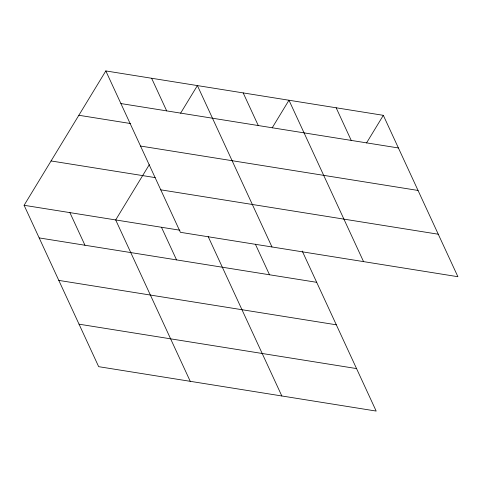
<?xml version="1.0" encoding="UTF-8"?>
<svg xmlns="http://www.w3.org/2000/svg" width="482" height="482" viewBox="0 0 482 482"><rect width="100%" height="100%" fill="white"/><g stroke="black" fill="none" stroke-linecap="round" stroke-linejoin="round"><path stroke-width="0.72" d="M302.238 251.05L376.177 411.068L98.671 366.669L24.1 205.29L105.823 70.932L383.329 115.331L457.9 276.71L180.395 232.312L105.823 70.932M149.3 164.663L115.68 219.943L190.245 381.322M180.593 113.216L197.403 85.579L271.969 246.965M272.173 127.863L288.977 100.232L363.548 261.618M366.525 142.961L383.329 115.331M120.898 103.558L398.409 147.962M78.855 115.27L130.55 123.537M140.533 146.046L418.039 190.45M51.068 160.952L155.204 177.611M160.759 189.824L438.271 234.222M24.1 205.29L179.931 230.221M39.175 237.915L316.686 282.319M58.81 280.404L336.316 324.808M79.036 324.181L356.547 368.579M336.153 107.781L351.233 140.413M243.187 92.906L258.268 125.537M255.376 244.181L269.51 274.77M151.613 78.259L166.688 110.884M208.2 236.632L281.825 395.975M161.464 227.263L176.545 259.894M69.89 212.616L84.965 245.242"/></g></svg>
